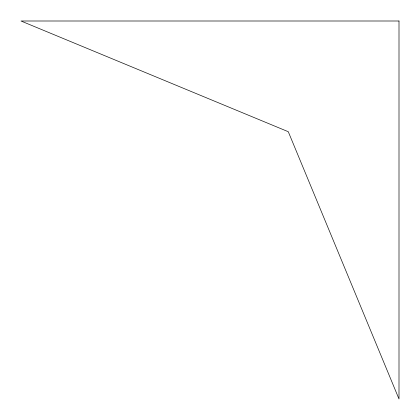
<?xml version="1.0" encoding="UTF-8"?>
<svg xmlns="http://www.w3.org/2000/svg" width="420" height="420" viewBox="0 0 420 420"><rect width="100%" height="100%" fill="white"/><g stroke="black" fill="none" stroke-linecap="round" stroke-linejoin="round"><path stroke-width="0.63" d="M399 21L21 21L288.283 131.717L399 399L399 21"/></g></svg>
